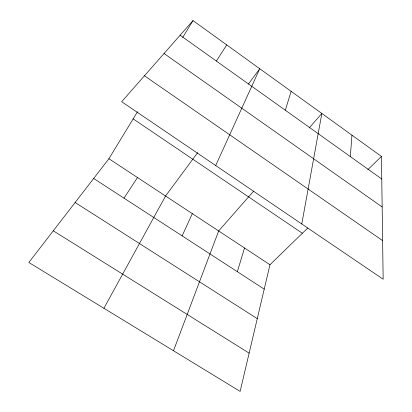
<?xml version="1.0" encoding="UTF-8"?>
<svg xmlns="http://www.w3.org/2000/svg" width="412" height="412" viewBox="0 0 412 412"><rect width="100%" height="100%" fill="white"/><g stroke="black" fill="none" stroke-linecap="round" stroke-linejoin="round"><path stroke-width="0.62" d="M350.318 156.581L351.956 135.177M301.775 223.984L321.849 113.48L309.175 127.916M307.836 227.949L269.963 264.736L240.129 391.4L28.845 262.485L108.907 158.728L137.505 111.75M237.343 271.699L244.522 247.993M285.336 110.241L291.124 91.33M173.498 350.751L218.654 230.962L253.632 191.142M215.703 165.547L259.751 68.722L248.39 84.079M182.135 235.875L192.337 213.643M103.896 308.279L165.562 196.019L197.678 152.615M182.686 37.518L192.986 20.6L381.455 156.436L383.155 279.228L121.664 101.707L192.986 20.6M216.362 61.058L226.734 44.923M124.007 198.162L137.49 177.541M367.792 169.708L381.455 156.436M53.287 230.808L249.142 353.13M75.123 202.508L257.263 318.646M93.668 178.473L264.216 289.136M108.907 158.728L269.963 264.736M133.158 118.888L302.367 233.259M144.458 75.787L382.619 240.608M164.043 53.514L382.156 206.963M180.132 35.221L381.764 179.004"/></g></svg>
